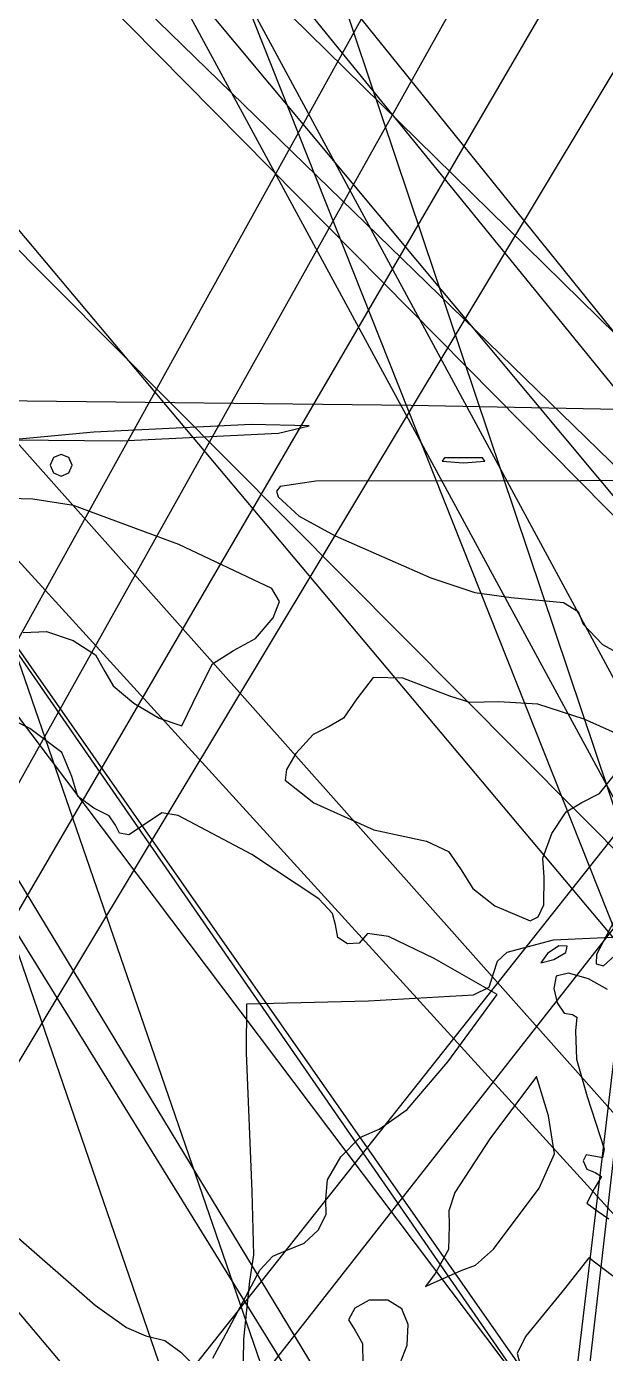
# Model space of a CAD drawing. Extents: x -99 to 383, y -48 to 207.
# Drawn here: x 149.54 to 164.57, y 64.47 to 98.89 of the extents above; entities that cross this region are included whole.
import ezdxf

# ---------------------------------------------------------------- set-up
doc = ezdxf.new("R2010")
doc.units = 0

msp = doc.modelspace()

# ---------------------------------------------------------------- linework, layer by layer
at = {"layer": 'Image'}
for p, q in [((93.156619, 172.456624), (223.439, 16.48)), ((120.527694, 165.965008), (174.277, 10.0841)), ((105.393001, 164.554351), (233.187, 6.20359)), ((233.257556, 5.28778), (104.56409, 163.638541)), ((224.942159, 3.669085), (93.83416, 159.645718)), ((175.2651, -0.499185), (120.148106, 159.615018)), ((98.51413, 153.265257), (234.814, 15.3052)), ((173.58533, 146.351133), (157.119, 7.47989)), ((157.119, 2.68212), (173.58533, 146.351133)), ((193.193, 4.4925), (107.71483, 145.292801)), ((235.93281, 6.066297), (98.645163, 144.026347)), ((106.984385, 143.670023), (193.193, 4.4925)), ((115.165715, 126.411816), (213.316, 16.2186)), ((172.17357, 124.26498), (106.465, 5.59171)), ((201.681968, 124.478666), (109.909, 8.60608)), ((111.97722, 8.182747), (202.94071, 124.137289)), ((131.21214, 123.914241), (247.146, 10.0754)), ((109.883767, 6.41889), (180.07142, 123.138027)), ((107.718038, 4.922399), (173.42661, 122.291358)), ((175.813593, 121.374137), (107.757, 4.655)), ((248.387862, 6.19029), (131.36444, 120.029084)), ((144.798746, 115.729166), (204.757, 5.17666)), ((206.733, 4.33), (146.7743, 115.305832)), ((153.265455, 112.907381), (184.854, 18.9571)), ((222.347102, 4.929354), (124.196845, 112.594694)), ((193.075, 4.28155), (153.43586, 104.087941)), ((140.56476, 95.268447), (203.487, 5.3546)), ((203.48689, 4.366827), (140.56476, 95.268447)), ((129.27591, 89.222253), (196.537, 9.7746)), ((143.1045, 89.245364), (159.5301, 89.067956)), ((207.408009, 3.990547), (143.1045, 89.245364)), ((159.5301, 89.067956), (170.7347, 88.840053)), ((155.381849, 88.564065), (151.289629, 88.362801)), ((156.878251, 88.532035), (155.381849, 88.564065)), ((156.087404, 88.339651), (156.878251, 88.532035)), ((151.289629, 88.362801), (149.172969, 88.163101)), ((149.172969, 88.163101), (151.995189, 88.138378)), ((151.995189, 88.138378), (156.087409, 88.339642)), ((156.087409, 88.339642), (156.087404, 88.339651)), ((150.442658, 87.789549), (150.243339, 87.706646)), ((150.641977, 87.706646), (150.442658, 87.789549)), ((150.243339, 87.706646), (150.160436, 87.507327)), ((150.160436, 87.507327), (150.243339, 87.308008)), ((150.72488, 87.507327), (150.641977, 87.706646)), ((150.641977, 87.308008), (150.72488, 87.507327)), ((150.72488, 87.507327), (150.72488, 87.507327)), ((160.391223, 87.701922), (160.332574, 87.610767)), ((160.332574, 87.610767), (160.885111, 87.572853)), ((161.379, 87.701922), (160.391223, 87.701922)), ((160.885111, 87.572853), (161.437649, 87.610767)), ((161.437649, 87.610767), (161.379, 87.701922)), ((161.379, 87.701922), (161.379, 87.701922)), ((150.243339, 87.308008), (150.442658, 87.225105)), ((150.442658, 87.225105), (150.641977, 87.308008)), ((157.049429, 87.092421), (156.125792, 86.955084)), ((163.92354, 87.10077), (157.049429, 87.092421)), ((172.3869, 87.155676), (163.92354, 87.10077)), ((156.125792, 86.955084), (156.028829, 86.83922)), ((156.028829, 86.83922), (156.07472, 86.686595)), ((149.708454, 86.624749), (148.415097, 86.660704)), ((150.764641, 86.464249), (149.708454, 86.624749)), ((153.494637, 85.453804), (150.764641, 86.464249)), ((156.07472, 86.686595), (156.616977, 86.187261)), ((156.616977, 86.187261), (157.55308, 85.673605)), ((155.910265, 84.311818), (153.494637, 85.453804)), ((157.55308, 85.673605), (160.03968, 84.587605)), ((160.03968, 84.587605), (161.17545, 84.206724)), ((156.11196, 83.971247), (155.910265, 84.311818)), ((161.17545, 84.206724), (162.12273, 84.080384)), ((162.12273, 84.080384), (163.478388, 83.946097)), ((155.943757, 83.550484), (156.11196, 83.971247)), ((163.478388, 83.946097), (163.857016, 83.711838)), ((163.857016, 83.711838), (163.99079, 83.383107)), ((155.489205, 83.013469), (155.943757, 83.550484)), ((163.99079, 83.383107), (164.4951, 82.855813)), ((149.460846, 83.173918), (150.060196, 83.1967)), ((150.060196, 83.1967), (150.756121, 82.966558)), ((150.756121, 82.966558), (151.332305, 82.587144)), ((154.919717, 82.700299), (155.489205, 83.013469)), ((154.367299, 82.356359), (154.919717, 82.700299)), ((164.4951, 82.855813), (165.75468, 82.163867)), ((151.332305, 82.587144), (151.572436, 82.162108)), ((154.00845, 81.640289), (154.367299, 82.356359)), ((151.572436, 82.162108), (151.79332, 81.785857)), ((158.543108, 82.006811), (158.120039, 81.450941)), ((159.313439, 81.982797), (158.543108, 82.006811)), ((160.530379, 81.515711), (159.313439, 81.982797)), ((151.79332, 81.785857), (152.328565, 81.33585)), ((153.577706, 80.752078), (154.008461, 81.640279)), ((154.008461, 81.640279), (154.00845, 81.640289)), ((149.627227, 80.681993), (148.402887, 81.298405)), ((152.328565, 81.33585), (152.987063, 80.946464)), ((158.120039, 81.450941), (157.772747, 80.944634)), ((161.0466, 81.355982), (160.530379, 81.515711)), ((161.795999, 81.368027), (161.0466, 81.355982)), ((162.814461, 81.312451), (161.795999, 81.368027)), ((164.013109, 80.924589), (162.814461, 81.312451)), ((152.987063, 80.946464), (153.577706, 80.752078)), ((157.772747, 80.944634), (157.396478, 80.734046)), ((165.314749, 80.346793), (164.013109, 80.924589)), ((150.46296, 80.061259), (149.627227, 80.681993)), ((157.396478, 80.734046), (156.980317, 80.526748)), ((156.980317, 80.526748), (156.537168, 80.028353)), ((150.723997, 79.431013), (150.46296, 80.061259)), ((156.537168, 80.028353), (156.291978, 79.616617)), ((156.291978, 79.616617), (156.260362, 79.340807)), ((164.410852, 78.994244), (164.864125, 79.554427)), ((150.877229, 78.920079), (150.723997, 79.431013)), ((156.260362, 79.340807), (156.998601, 78.752503)), ((151.288441, 78.617296), (150.877229, 78.920079)), ((163.953874, 78.760277), (164.410852, 78.994244)), ((151.68708, 78.413456), (151.288441, 78.617296)), ((153.054382, 78.491495), (152.809561, 78.326974)), ((153.47816, 78.424836), (153.054382, 78.491495)), ((156.998601, 78.752503), (158.557401, 78.047086)), ((163.174624, 77.958664), (163.551621, 78.51959)), ((163.551621, 78.51959), (163.953874, 78.760277)), ((151.852885, 78.174944), (151.68708, 78.413456)), ((151.953252, 77.961776), (151.852885, 78.174944)), ((152.809561, 78.326974), (152.200254, 77.924656)), ((155.392651, 77.409752), (153.47816, 78.424836)), ((152.200254, 77.924656), (151.953252, 77.961776)), ((158.557401, 78.047086), (159.927761, 77.757862)), ((162.94282, 77.314834), (163.174624, 77.958664)), ((159.927761, 77.757862), (160.493027, 77.486259)), ((160.493027, 77.486259), (160.809818, 77.042768)), ((157.131255, 76.265003), (155.392651, 77.409752)), ((162.976144, 76.825437), (162.94282, 77.314834)), ((160.809818, 77.042768), (161.13104, 76.528235)), ((162.97304, 76.102847), (162.976144, 76.825437)), ((161.13104, 76.528235), (161.697265, 76.079141)), ((157.487797, 75.88423), (157.131255, 76.265003)), ((161.697265, 76.079141), (162.615255, 75.69408)), ((162.820515, 75.798423), (162.973135, 76.102847)), ((162.973135, 76.102847), (162.97304, 76.102847)), ((165.148051, 76.369333), (164.337095, 74.816898)), ((157.559181, 75.583412), (157.487797, 75.88423)), ((162.615255, 75.69408), (162.820515, 75.798423)), ((157.619498, 75.260781), (157.559181, 75.583412)), ((157.870394, 75.092503), (157.619498, 75.260781)), ((158.173646, 75.114953), (157.870394, 75.092503)), ((158.39103, 75.364504), (158.173646, 75.114953)), ((158.938541, 75.285762), (158.39103, 75.364504)), ((160.12283, 74.710302), (158.938541, 75.285762)), ((162.018606, 74.87615), (163.219621, 75.196915)), ((163.360071, 75.043651), (163.06782, 74.842389)), ((163.219621, 75.196915), (165.103381, 75.284477)), ((163.5739, 75.035085), (163.360071, 75.043651)), ((163.536803, 74.866901), (163.573901, 75.035084)), ((163.573901, 75.035084), (163.5739, 75.035085)), ((161.76054, 73.781117), (160.12283, 74.710302)), ((161.770413, 74.647619), (162.018606, 74.87615)), ((163.06782, 74.842389), (162.892243, 74.601439)), ((163.225808, 74.684401), (163.536803, 74.866901)), ((164.337095, 74.816898), (164.325713, 74.576926)), ((164.519345, 74.525153), (164.797486, 74.773861)), ((161.666221, 74.322501), (161.770413, 74.647619)), ((162.892243, 74.601439), (163.225808, 74.684401)), ((164.325713, 74.576926), (164.519345, 74.525153)), ((161.54746, 73.970587), (161.666221, 74.322501)), ((163.292905, 74.257755), (163.230466, 73.93411)), ((163.610126, 74.332325), (163.292905, 74.257755)), ((164.132091, 74.184216), (163.610126, 74.332325)), ((164.620227, 73.91257), (164.132091, 74.184216)), ((158.420671, 73.616946), (161.142852, 73.77393)), ((160.47618, 72.036427), (161.76054, 73.781117)), ((161.142852, 73.77393), (161.54746, 73.970587)), ((163.230466, 73.93411), (163.318368, 73.565629)), ((155.254007, 72.26732), (155.264111, 73.53732)), ((155.264111, 73.53732), (158.420671, 73.616946)), ((163.318368, 73.565629), (163.497891, 73.293063)), ((163.497891, 73.293063), (163.710311, 73.257165)), ((163.710311, 73.257165), (163.827038, 73.191045)), ((163.827038, 73.191045), (163.789841, 72.835647)), ((163.789841, 72.835647), (163.819909, 72.104863)), ((155.396682, 68.66899), (155.254007, 72.26732)), ((159.423066, 70.799928), (160.47618, 72.036427)), ((163.819909, 72.104863), (164.098366, 71.136217)), ((162.780956, 71.653188), (161.564096, 70.034418)), ((163.092896, 70.636838), (162.780956, 71.653188)), ((164.098366, 71.136217), (164.532484, 69.777969)), ((158.69736, 70.282877), (159.423066, 70.799928)), ((163.249046, 69.647923), (163.092896, 70.636838)), ((158.196499, 70.068399), (158.69736, 70.282877)), ((157.701932, 69.568018), (158.196499, 70.068399)), ((161.564096, 70.034418), (160.661077, 68.642027)), ((157.358833, 68.971792), (157.701932, 69.568018)), ((162.85027, 68.756718), (163.249046, 69.647923)), ((164.07219, 69.621669), (163.989287, 69.461823)), ((164.271509, 69.586277), (164.07219, 69.621669)), ((164.48853, 69.539425), (164.271509, 69.586277)), ((164.532484, 69.777969), (164.48853, 69.539425)), ((163.989287, 69.461823), (164.082339, 69.25074)), ((164.082339, 69.25074), (164.306053, 69.162944)), ((157.31238, 68.469777), (157.358833, 68.971792)), ((164.463435, 69.062321), (164.274275, 68.74295)), ((164.306053, 69.162944), (164.463435, 69.062321)), ((155.441948, 67.024608), (155.396682, 68.66899)), ((160.661077, 68.642027), (160.500567, 68.168281)), ((161.664817, 67.173381), (162.85027, 68.756718)), ((164.274275, 68.74295), (164.083218, 68.37126)), ((157.322985, 68.073157), (157.31238, 68.469777)), ((160.500567, 68.168281), (160.510276, 67.792238)), ((164.083218, 68.37126), (164.379205, 68.148935)), ((164.379205, 68.148935), (164.657169, 67.957544)), ((157.113967, 67.667658), (157.322985, 68.073157)), ((149.25451, 67.528716), (151.328856, 65.723572)), ((156.745703, 67.330914), (157.113967, 67.667658)), ((160.510276, 67.792238), (160.491494, 67.168215)), ((155.935427, 66.993524), (156.27857, 67.140557)), ((156.27857, 67.140557), (156.745703, 67.330914)), ((160.491494, 67.168215), (160.151572, 66.543108)), ((161.195842, 66.762674), (161.664817, 67.173381)), ((155.336233, 66.34066), (155.441948, 67.024608)), ((155.594931, 66.625672), (155.935427, 66.993524)), ((164.13676, 66.946223), (163.506276, 66.149586)), ((165.40365, 65.982443), (164.13676, 66.946223)), ((154.66051, 64.858977), (155.594931, 66.625672)), ((160.151572, 66.543108), (159.901089, 66.204821)), ((160.031543, 66.270165), (160.82549, 66.622943)), ((160.82549, 66.622943), (160.8255, 66.622938)), ((160.8255, 66.622938), (161.195842, 66.762674)), ((155.185637, 64.844459), (155.336233, 66.34066)), ((159.901089, 66.204821), (160.031543, 66.270165)), ((163.506276, 66.149586), (162.496546, 64.910756)), ((158.4395, 65.847752), (158.061512, 65.640534)), ((158.919308, 65.855252), (158.4395, 65.847752)), ((159.281385, 65.62903), (158.919308, 65.855252)), ((151.328856, 65.723572), (152.136504, 65.146071)), ((158.061512, 65.640534), (157.901376, 65.342531)), ((159.450573, 65.222022), (159.281385, 65.62903)), ((152.136504, 65.146071), (152.637751, 64.92953)), ((157.901376, 65.342531), (158.075126, 65.062682)), ((158.075126, 65.062682), (158.265136, 64.724375)), ((159.419604, 64.683893), (159.450573, 65.222022)), ((152.637751, 64.92953), (153.134437, 64.805176)), ((153.134437, 64.805176), (153.546224, 64.506197)), ((154.381408, 64.346295), (154.660524, 64.858975)), ((154.660524, 64.858975), (154.66051, 64.858977)), ((155.123, 61.2472), (155.185637, 64.844459)), ((158.265136, 64.724375), (158.269069, 64.19089)), ((162.496546, 64.910756), (162.276836, 64.472462)), ((153.546224, 64.506197), (153.871248, 64.184783)), ((159.18121, 64.064312), (159.419604, 64.683893)), ((162.276836, 64.472462), (162.386225, 64.042218))]:
    msp.add_line(p, q, dxfattribs=at)

doc.saveas('drawing.dxf')
